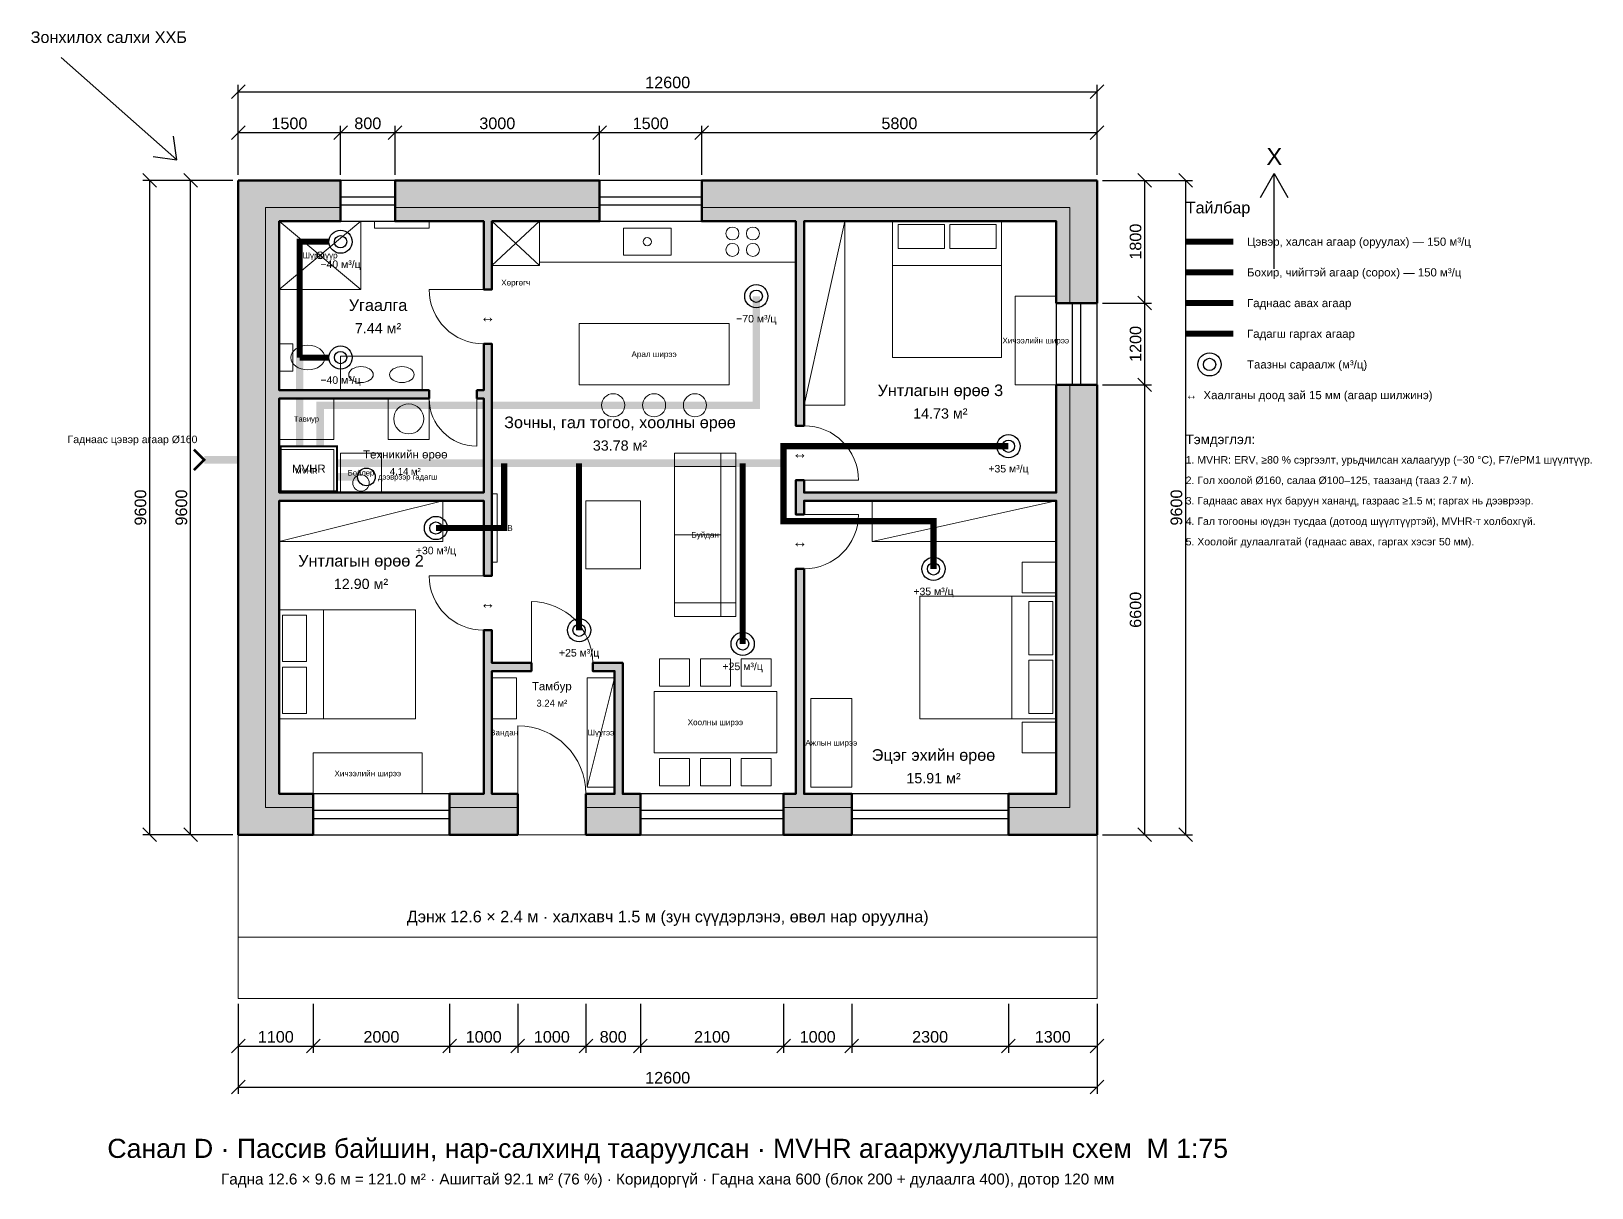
# Model space of a CAD drawing. Header units: millimetres. Extents: x -3039 to 19858, y -5178 to 11787.
import ezdxf
from ezdxf.enums import TextEntityAlignment as Align

# ---------------------------------------------------------------- set-up
doc = ezdxf.new("R2010")
doc.units = ezdxf.units.MM
doc.linetypes.add('DASHED', pattern=[1.524, 1.27, -0.254])
for name, color, linetype in [('MVHR_БИЧИГ', 7, 'Continuous'), ('MVHR_БОХИР', 1, 'Continuous'), ('MVHR_ГАДНА', 3, 'Continuous'), ('MVHR_ГАРГАХ', 6, 'Continuous'), ('MVHR_ТӨХ', 30, 'Continuous'), ('MVHR_ЦЭВЭР', 5, 'Continuous')]:
    doc.layers.add(name, color=color, linetype=linetype)
for name, color, linetype, lineweight in [('ГАРЧИГ', 7, 'Continuous', 25), ('ДУЛААЛГА', 8, 'Continuous', 13), ('ДЭНЖ', 8, 'Continuous', 18), ('ТАВИЛГА', 9, 'Continuous', 13), ('ХААЛГА', 8, 'Continuous', 18), ('ХАНА', 7, 'Continuous', 50), ('ХАНА_ДҮҮРГЭЛТ', 8, 'Continuous', 13), ('ХЭМЖЭЭС', 8, 'Continuous', 13), ('ЦОНХ', 8, 'Continuous', 25), ('ӨРӨӨ', 8, 'Continuous', 18)]:
    doc.layers.add(name, color=color, linetype=linetype, lineweight=lineweight)
doc.styles.add('AR', font='arial.ttf')
doc.dimstyles.new('ГВ50', dxfattribs={"dimtxt": 170, "dimasz": 110, "dimexe": 100, "dimexo": 80, "dimgap": 50, "dimtad": 1, "dimdec": 0, "dimtxsty": 'AR', "dimtsz": 100, "dimcen": 2.5, "dimclrd": 8, "dimclre": 8, "dimclrt": 8, "dimazin": 3, "dimtfac": 1, "dimtmove": 0, "dimatfit": 3, "dimarcsym": 0})

msp = doc.modelspace()

# ---------------------------------------------------------------- hatches: boundary and pattern name
at = {"layer": 'ХАНА_ДҮҮРГЭЛТ'}
for points in [[(0, 9600), (1500, 9600), (1500, 9000), (600, 9000), (600, 6520), (2800, 6520), (2800, 6400), (600, 6400), (600, 5020), (3600, 5020), (3600, 6400), (3500, 6400), (3500, 6520), (3600, 6520), (3600, 7200), (3720, 7200), (3720, 3800), (3600, 3800), (3600, 4900), (600, 4900), (600, 600), (1100, 600), (1100, 0), (0, 0)], [(5300, 9600), (5300, 9000), (3720, 9000), (3720, 8000), (3600, 8000), (3600, 9000), (2300, 9000), (2300, 9600)], [(12600, 9600), (12600, 7800), (12000, 7800), (12000, 9000), (8300, 9000), (8300, 6000), (8180, 6000), (8180, 9000), (6800, 9000), (6800, 9600)], [(12600, 0), (11300, 0), (11300, 600), (12000, 600), (12000, 4900), (8300, 4900), (8300, 4700), (8180, 4700), (8180, 5200), (8300, 5200), (8300, 5020), (12000, 5020), (12000, 6600), (12600, 6600)], [(8000, 0), (8000, 600), (8180, 600), (8180, 3900), (8300, 3900), (8300, 600), (9000, 600), (9000, 0)], [(3100, 0), (3100, 600), (3600, 600), (3600, 3000), (3720, 3000), (3720, 2520), (4300, 2520), (4300, 2400), (3720, 2400), (3720, 600), (4100, 600), (4100, 0)], [(5100, 0), (5100, 600), (5520, 600), (5520, 2400), (5200, 2400), (5200, 2520), (5640, 2520), (5640, 600), (5900, 600), (5900, 0)]]:
    msp.add_hatch(color=8, dxfattribs=at).paths.add_polyline_path(points)

# ---------------------------------------------------------------- linework, layer by layer
at = {"layer": 'MVHR_БИЧИГ'}
for radius in [170, 90]:
    msp.add_circle((14250, 6900), radius, dxfattribs=at)
at = {"layer": 'MVHR_БОХИР'}
for points, const_width in [([(900, 7000), (900, 8700), (1330, 8700)], 90), ([(13900, 8250), (14600, 8250)], 90), ([(1200, 5700), (1200, 6300), (3900, 6300), (7600, 6300), (7600, 7900)], 110), ([(900, 5700), (900, 7000)], 110), ([(900, 7000), (1330, 7000)], 90)]:
    msp.add_lwpolyline(points, dxfattribs=dict(at, const_width=const_width))
for centre, radius in [((1500, 8700), 170), ((1500, 8700), 90), ((7600, 7900), 170), ((7600, 7900), 90), ((1500, 7000), 170), ((1500, 7000), 90)]:
    msp.add_circle(centre, radius, dxfattribs=at)
at = {"layer": 'MVHR_ГАДНА'}
for points, const_width in [([(13900, 7800), (14600, 7800)], 90), ([(-650, 5350), (-500, 5500), (-650, 5650)], 40), ([(-500, 5500), (620, 5500)], 110)]:
    msp.add_lwpolyline(points, dxfattribs=dict(at, const_width=const_width))
at = {"layer": 'MVHR_ГАРГАХ'}
for points, const_width in [([(13900, 7350), (14600, 7350)], 90), ([(1450, 5250), (1750, 5250)], 110)]:
    msp.add_lwpolyline(points, dxfattribs=dict(at, const_width=const_width))
msp.add_circle((1880, 5250), 130, dxfattribs=at)
at = {"layer": 'MVHR_ТӨХ', "const_width": 30}
msp.add_lwpolyline([(620, 5040), (1450, 5040), (1450, 5700), (620, 5700)], close=True, dxfattribs=at)
at = {"layer": 'MVHR_ЦЭВЭР'}
for points, const_width in [([(13900, 8700), (14600, 8700)], 90), ([(8000, 5450), (8000, 5700), (11300, 5700)], 90), ([(1450, 5450), (3900, 5450), (8000, 5450)], 110), ([(3900, 5450), (3900, 4500), (2900, 4500)], 90), ([(5000, 5450), (5000, 3000)], 90), ([(7400, 5450), (7400, 2800)], 90), ([(8000, 5450), (8000, 4600), (10200, 4600), (10200, 3900)], 90)]:
    msp.add_lwpolyline(points, dxfattribs=dict(at, const_width=const_width))
for centre, radius in [((11300, 5700), 170), ((11300, 5700), 90), ((2900, 4500), 170), ((2900, 4500), 90), ((10200, 3900), 170), ((10200, 3900), 90), ((5000, 3000), 170), ((5000, 3000), 90), ((7400, 2800), 170), ((7400, 2800), 90)]:
    msp.add_circle(centre, radius, dxfattribs=at)
at = {"layer": 'ГАРЧИГ'}
for points in [[(-2600, 11400), (-900, 9900)], [(-1250, 9950), (-900, 9900), (-950, 10250)], [(15000, 9350), (15200, 9700), (15400, 9350)], [(15200, 8300), (15200, 9700)]]:
    msp.add_lwpolyline(points, dxfattribs=at)
at = {"layer": 'ДУЛААЛГА'}
for points in [[(1099, 400), (400, 400), (400, 9200), (1499, 9200)], [(2301, 9200), (5299, 9200)], [(6801, 9200), (12200, 9200), (12200, 7801)], [(12200, 6599), (12200, 400)], [(4099, 400), (3101, 400)], [(5899, 400), (5101, 400)], [(8999, 400), (8001, 400)], [(12200, 400), (11301, 400)]]:
    msp.add_lwpolyline(points, dxfattribs=at)
at = {"layer": 'ДЭНЖ', "linetype": 'DASHED'}
msp.add_line((0, -1500), (12600, -1500), dxfattribs=at)
at = {"layer": 'ДЭНЖ'}
msp.add_lwpolyline([(0, 0), (12600, 0), (12600, -2400), (0, -2400)], close=True, dxfattribs=at)
at = {"layer": 'ТАВИЛГА'}
for p, q in [((600, 8000), (1800, 9000)), ((600, 9000), (1800, 8000)), ((3720, 8350), (4420, 9000)), ((3720, 9000), (4420, 8350)), ((8300, 6300), (8900, 9000)), ((9600, 8350), (11200, 8350)), ((600, 4300), (3000, 4900)), ((9300, 4300), (12000, 4900)), ((6400, 4400), (7080, 4400)), ((11350, 1700), (11350, 3500)), ((1250, 1700), (1250, 3300)), ((5120, 700), (5520, 2300))]:
    msp.add_line(p, q, dxfattribs=at)
for points in [[(600, 8000), (1800, 8000), (1800, 9000), (600, 9000)], [(2000, 8900), (2800, 8900), (2800, 9000), (2000, 9000)], [(3720, 8350), (4420, 8350), (4420, 9000), (3720, 9000)], [(4420, 8400), (8180, 8400), (8180, 9000), (4420, 9000)], [(8300, 6300), (8900, 6300), (8900, 9000), (8300, 9000)], [(9600, 7000), (11200, 7000), (11200, 9000), (9600, 9000)], [(9680, 8600), (10360, 8600), (10360, 8950), (9680, 8950)], [(10440, 8600), (11120, 8600), (11120, 8950), (10440, 8950)], [(5650, 8500), (6350, 8500), (6350, 8900), (5650, 8900)], [(11400, 6600), (12000, 6600), (12000, 7900), (11400, 7900)], [(5000, 6600), (7200, 6600), (7200, 7500), (5000, 7500)], [(600, 6800), (800, 6800), (800, 7200), (600, 7200)], [(1500, 6520), (2700, 6520), (2700, 7020), (1500, 7020)], [(600, 5800), (1400, 5800), (1400, 6400), (600, 6400)], [(2200, 5800), (2800, 5800), (2800, 6400), (2200, 6400)], [(600, 5020), (1400, 5020), (1400, 5650), (600, 5650)], [(1500, 5020), (2100, 5020), (2100, 5600), (1500, 5600)], [(6400, 3200), (7300, 3200), (7300, 5600), (6400, 5600)], [(6400, 5400), (7300, 5400), (7300, 5600), (6400, 5600)], [(7080, 3200), (7300, 3200), (7300, 5600), (7080, 5600)], [(600, 4300), (3000, 4300), (3000, 4900), (600, 4900)], [(3720, 4000), (3800, 4000), (3800, 5000), (3720, 5000)], [(5100, 3900), (5900, 3900), (5900, 4900), (5100, 4900)], [(9300, 4300), (12000, 4300), (12000, 4900), (9300, 4900)], [(11500, 3550), (12000, 3550), (12000, 4000), (11500, 4000)], [(10000, 1700), (12000, 1700), (12000, 3500), (10000, 3500)], [(600, 1700), (2600, 1700), (2600, 3300), (600, 3300)], [(650, 2540), (1000, 2540), (1000, 3220), (650, 3220)], [(6400, 3200), (7300, 3200), (7300, 3400), (6400, 3400)], [(11600, 2640), (11950, 2640), (11950, 3420), (11600, 3420)], [(6180, 2180), (6620, 2180), (6620, 2580), (6180, 2580)], [(6780, 2180), (7220, 2180), (7220, 2580), (6780, 2580)], [(7380, 2180), (7820, 2180), (7820, 2580), (7380, 2580)], [(11600, 1780), (11950, 1780), (11950, 2560), (11600, 2560)], [(650, 1780), (1000, 1780), (1000, 2460), (650, 2460)], [(3720, 1700), (4080, 1700), (4080, 2300), (3720, 2300)], [(5120, 700), (5520, 700), (5520, 2300), (5120, 2300)], [(6100, 1200), (7900, 1200), (7900, 2100), (6100, 2100)], [(8400, 700), (9000, 700), (9000, 2000), (8400, 2000)], [(11500, 1200), (12000, 1200), (12000, 1650), (11500, 1650)], [(1100, 600), (2700, 600), (2700, 1200), (1100, 1200)], [(6180, 720), (6620, 720), (6620, 1120), (6180, 1120)], [(6780, 720), (7220, 720), (7220, 1120), (6780, 1120)], [(7380, 720), (7820, 720), (7820, 1120), (7380, 1120)]]:
    msp.add_lwpolyline(points, close=True, dxfattribs=at)
for centre, radius in [((6000, 8700), 60), ((7250, 8820), 95), ((7550, 8820), 95), ((1200, 8500), 50), ((7250, 8580), 95), ((7550, 8580), 95), ((5500, 6300), 170), ((6100, 6300), 170), ((6700, 6300), 170), ((2500, 6100), 220), ((1800, 5160), 120)]:
    msp.add_circle(centre, radius, dxfattribs=at)
for centre, major_axis, ratio in [((1020, 7000), (250, 0), 0.72), ((1800, 6750), (180, 0), 0.65), ((2400, 6750), (180, 0), 0.65)]:
    msp.add_ellipse(centre, major_axis=major_axis, ratio=ratio, dxfattribs=at)
at = {"layer": 'ХААЛГА'}
for p, q in [((3600, 8000), (2800, 8000)), ((3500, 6400), (3500, 5700)), ((8300, 5200), (9100, 5200)), ((8300, 4700), (9100, 4700)), ((3600, 3800), (2800, 3800)), ((4300, 2520), (4300, 3420)), ((4100, 600), (4100, 1600))]:
    msp.add_line(p, q, dxfattribs=at)
for centre, radius, start, end in [((3600, 8000), 800, 180, 270), ((3500, 6400), 700, 180, 270), ((8300, 5200), 800, 0, 90), ((8300, 4700), 800, 270, 0), ((3600, 3800), 800, 180, 270), ((4300, 2520), 900, 0, 90), ((4100, 600), 1000, 0, 90)]:
    msp.add_arc(centre, radius, start, end, dxfattribs=at)
at = {"layer": 'ХАНА'}
for points in [[(0, 9600), (1500, 9600), (1500, 9000), (600, 9000), (600, 6520), (2800, 6520), (2800, 6400), (600, 6400), (600, 5020), (3600, 5020), (3600, 6400), (3500, 6400), (3500, 6520), (3600, 6520), (3600, 7200), (3720, 7200), (3720, 3800), (3600, 3800), (3600, 4900), (600, 4900), (600, 600), (1100, 600), (1100, 0), (0, 0), (0, 9600)], [(5300, 9600), (5300, 9000), (3720, 9000), (3720, 8000), (3600, 8000), (3600, 9000), (2300, 9000), (2300, 9600), (5300, 9600)], [(12600, 9600), (12600, 7800), (12000, 7800), (12000, 9000), (8300, 9000), (8300, 6000), (8180, 6000), (8180, 9000), (6800, 9000), (6800, 9600), (12600, 9600)], [(12600, 0), (11300, 0), (11300, 600), (12000, 600), (12000, 4900), (8300, 4900), (8300, 4700), (8180, 4700), (8180, 5200), (8300, 5200), (8300, 5020), (12000, 5020), (12000, 6600), (12600, 6600), (12600, 0)], [(8000, 0), (8000, 600), (8180, 600), (8180, 3900), (8300, 3900), (8300, 600), (9000, 600), (9000, 0), (8000, 0)], [(3100, 0), (3100, 600), (3600, 600), (3600, 3000), (3720, 3000), (3720, 2520), (4300, 2520), (4300, 2400), (3720, 2400), (3720, 600), (4100, 600), (4100, 0), (3100, 0)], [(5100, 0), (5100, 600), (5520, 600), (5520, 2400), (5200, 2400), (5200, 2520), (5640, 2520), (5640, 600), (5900, 600), (5900, 0), (5100, 0)]]:
    msp.add_lwpolyline(points, close=True, dxfattribs=at)
at = {"layer": 'ЦОНХ'}
for p, q in [((1500, 9360), (2300, 9360)), ((1500, 9240), (2300, 9240)), ((5300, 9360), (6800, 9360)), ((5300, 9240), (6800, 9240)), ((12240, 6600), (12240, 7800)), ((12360, 6600), (12360, 7800)), ((1100, 360), (3100, 360)), ((1100, 240), (3100, 240)), ((5900, 360), (8000, 360)), ((5900, 240), (8000, 240)), ((9000, 360), (11300, 360)), ((9000, 240), (11300, 240))]:
    msp.add_line(p, q, dxfattribs=at)
for points in [[(1500, 9000), (2300, 9000), (2300, 9600), (1500, 9600)], [(5300, 9000), (6800, 9000), (6800, 9600), (5300, 9600)], [(12000, 6600), (12600, 6600), (12600, 7800), (12000, 7800)], [(1100, 0), (3100, 0), (3100, 600), (1100, 600)], [(5900, 0), (8000, 0), (8000, 600), (5900, 600)], [(9000, 0), (11300, 0), (11300, 600), (9000, 600)]]:
    msp.add_lwpolyline(points, close=True, dxfattribs=at)

# ---------------------------------------------------------------- texts
at = {"layer": 'MVHR_БИЧИГ', "style": 'AR'}
for s, height, p in [('Тайлбар', 170, (13900, 9200)), ('Цэвэр, халсан агаар (оруулах) — 150 м³/ц', 120, (14800, 8700)), ('Бохир, чийгтэй агаар (сорох) — 150 м³/ц', 120, (14800, 8250)), ('Гаднаас авах агаар', 120, (14800, 7800)), ('Гадагш гаргах агаар', 120, (14800, 7350)), ('Таазны сараалж (м³/ц)', 120, (14800, 6900)), ('↔  Хаалганы доод зай 15 мм (агаар шилжинэ)', 120, (13900, 6450)), ('Тэмдэглэл:', 140, (13900, 5800)), ('1. MVHR: ERV, ≥80 % сэргээлт, урьдчилсан халаагуур (−30 °C), F7/ePM1 шүүлтүүр.', 110, (13900, 5500)), ('2. Гол хоолой Ø160, салаа Ø100–125, таазанд (тааз 2.7 м).', 110, (13900, 5200)), ('3. Гаднаас авах нүх баруун хананд, газраас ≥1.5 м; гаргах нь дээврээр.', 110, (13900, 4900)), ('4. Гал тогооны юүдэн тусдаа (дотоод шүүлтүүртэй), MVHR-т холбохгүй.', 110, (13900, 4600)), ('5. Хоолойг дулаалгатай (гаднаас авах, гаргах хэсэг 50 мм).', 110, (13900, 4300))]:
    msp.add_text(s, height=height, dxfattribs=at).set_placement(p, align=Align.MIDDLE_LEFT)
for p in [(3660, 7600), (8240, 5600), (8240, 4300), (3660, 3400)]:
    msp.add_text('↔', height=160, dxfattribs=at).set_placement(p, align=Align.MIDDLE_CENTER)
at = {"layer": 'MVHR_БОХИР', "style": 'AR'}
for s, p in [('−40 м³/ц', (1500, 8370)), ('−70 м³/ц', (7600, 7570)), ('−40 м³/ц', (1500, 6670))]:
    msp.add_text(s, height=110, dxfattribs=at).set_placement(p, align=Align.MIDDLE_CENTER)
at = {"layer": 'MVHR_ГАДНА', "style": 'AR'}
msp.add_text('Гаднаас цэвэр агаар Ø160', height=110, dxfattribs=at).set_placement((-600, 5800), align=Align.MIDDLE_RIGHT)
at = {"layer": 'MVHR_ГАРГАХ', "style": 'AR'}
msp.add_text('дээврээр гадагш', height=80, dxfattribs=at).set_placement((2050, 5250), align=Align.MIDDLE_LEFT)
at = {"layer": 'MVHR_ТӨХ', "style": 'AR'}
msp.add_text('MVHR', height=120, dxfattribs=at).set_placement((1035, 5370), align=Align.MIDDLE_CENTER)
at = {"layer": 'MVHR_ЦЭВЭР', "style": 'AR'}
for s, p in [('+35 м³/ц', (11300, 5370)), ('+30 м³/ц', (2900, 4170)), ('+35 м³/ц', (10200, 3570)), ('+25 м³/ц', (5000, 2670)), ('+25 м³/ц', (7400, 2470))]:
    msp.add_text(s, height=110, dxfattribs=at).set_placement(p, align=Align.MIDDLE_CENTER)
at = {"layer": 'ГАРЧИГ', "style": 'AR'}
for s, height, p in [('Зонхилох салхи ХХБ', 170, (-1900, 11700)), ('Х', 250, (15200, 9950)), ('Санал D · Пассив байшин, нар-салхинд тааруулсан · MVHR агааржуулалтын схем  М 1:75', 280, (6300, -4600)), ('Гадна 12.6 × 9.6 м = 121.0 м² · Ашигтай 92.1 м² (76 %) · Коридоргүй · Гадна хана 600 (блок 200 + дулаалга 400), дотор 120 мм', 160, (6300, -5050))]:
    msp.add_text(s, height=height, dxfattribs=at).set_placement(p, align=Align.MIDDLE_CENTER)
at = {"layer": 'ТАВИЛГА', "style": 'AR'}
for s, height, p in [('Шүршүүр', 85, (1200, 8500)), ('Хөргөгч', 85, (4070, 8100)), ('Хичээлийн ширээ', 85, (11700, 7250)), ('Арал ширээ', 85, (6100, 7050)), ('Тавиур', 80, (1000, 6100)), ('MVHR', 80, (1000, 5335)), ('Бойлер', 80, (1800, 5310)), ('ТВ', 85, (3950, 4500)), ('Буйдан', 85, (6850, 4400)), ('Хоолны ширээ', 85, (7000, 1650)), ('Вандан', 85, (3900, 1500)), ('Шүүгээ', 85, (5320, 1500)), ('Ажлын ширээ', 85, (8700, 1350)), ('Хичээлийн ширээ', 85, (1900, 900))]:
    msp.add_text(s, height=height, dxfattribs=at).set_placement(p, align=Align.MIDDLE_CENTER)
at = {"layer": 'ӨРӨӨ', "style": 'AR'}
for s, height, p in [('Угаалга', 170, (2050, 7770)), ('7.44 м²', 150, (2050, 7430)), ('Унтлагын өрөө 3', 170, (10300, 6520)), ('14.73 м²', 150, (10300, 6180)), ('Зочны, гал тогоо, хоолны өрөө', 170, (5600, 6050)), ('33.78 м²', 150, (5600, 5710)), ('Техникийн өрөө', 120, (2450, 5580)), ('4.14 м²', 100, (2450, 5330)), ('Унтлагын өрөө 2', 170, (1800, 4020)), ('12.90 м²', 150, (1800, 3680)), ('Тамбур', 120, (4600, 2180)), ('3.24 м²', 100, (4600, 1930)), ('Эцэг эхийн өрөө', 170, (10200, 1170)), ('15.91 м²', 150, (10200, 830)), ('Дэнж 12.6 × 2.4 м · халхавч 1.5 м (зун сүүдэрлэнэ, өвөл нар оруулна)', 170, (6300, -1200))]:
    msp.add_text(s, height=height, dxfattribs=at).set_placement(p, align=Align.MIDDLE_CENTER)

# ---------------------------------------------------------------- dimensions: what is measured, and where the dimension line sits
at = {"layer": 'ХЭМЖЭЭС'}
for base, p1, p2 in [((0, 10900), (0, 9600), (12600, 9600)), ((0, 10300), (0, 9600), (1500, 9600)), ((1500, 10300), (1500, 9600), (2300, 9600)), ((2300, 10300), (2300, 9600), (5300, 9600)), ((5300, 10300), (5300, 9600), (6800, 9600)), ((6800, 10300), (6800, 9600), (12600, 9600)), ((0, -3100), (0, -2400), (1100, -2400)), ((0, -3700), (0, -2400), (12600, -2400)), ((1100, -3100), (1100, -2400), (3100, -2400)), ((3100, -3100), (3100, -2400), (4100, -2400)), ((4100, -3100), (4100, -2400), (5100, -2400)), ((5100, -3100), (5100, -2400), (5900, -2400)), ((5900, -3100), (5900, -2400), (8000, -2400)), ((8000, -3100), (8000, -2400), (9000, -2400)), ((9000, -3100), (9000, -2400), (11300, -2400)), ((11300, -3100), (11300, -2400), (12600, -2400))]:
    msp.add_linear_dim(base=base, p1=p1, p2=p2, dimstyle='ГВ50', dxfattribs=at).render()
for base, p1, p2 in [((-1300, 0), (0, 0), (0, 9600)), ((-700, 0), (0, 0), (0, 9600)), ((13300, 7800), (12600, 7800), (12600, 9600)), ((13900, 0), (12600, 0), (12600, 9600)), ((13300, 6600), (12600, 6600), (12600, 7800)), ((13300, 0), (12600, 0), (12600, 6600))]:
    msp.add_linear_dim(base=base, p1=p1, p2=p2, angle=90, dimstyle='ГВ50', dxfattribs=at).render()

doc.saveas('drawing.dxf')
